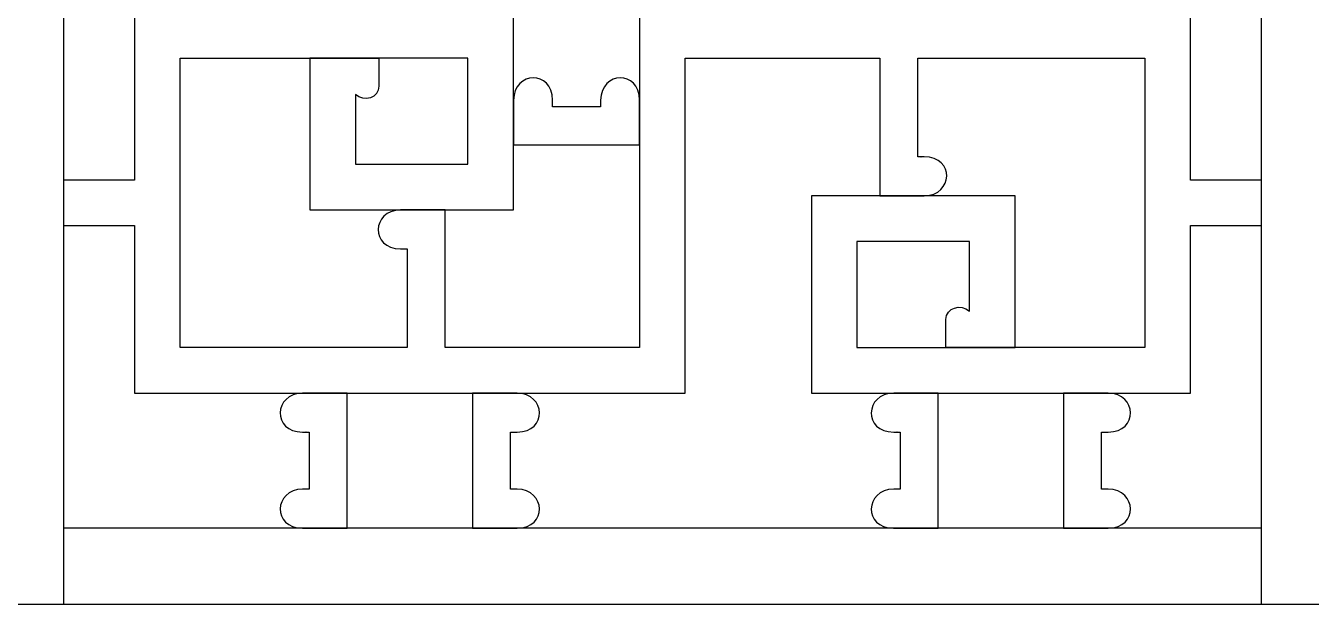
# Model space of a CAD drawing. Header units: centimetres. Extents: x -41.6 to 46.5, y -7.9 to 4.8.
# Drawn here: x 21.19 to 33.78, y -7.92 to -2.26 of the extents above; entities that cross this region are included whole.
import ezdxf

# ---------------------------------------------------------------- set-up
doc = ezdxf.new("R2010")
doc.units = ezdxf.units.CM
doc.header["$MEASUREMENT"] = 0
doc.layers.add('layer 1', color=7, linetype='Continuous')

msp = doc.modelspace()

# ---------------------------------------------------------------- linework, layer by layer
at = {"layer": 'layer 1', "color": 242}
for points, knots in [([(8.33816, -7.92421), (8.33816, -7.92421), (8.33816, 4.84981), (8.33816, 4.84981), (8.33816, 4.84981), (8.33816, 4.84981), (21.55908, 4.84981), (21.55908, 4.84981), (21.55908, 4.84981), (21.55908, 4.84981), (21.55908, -7.92421), (21.55908, -7.92421), (21.55908, -7.92421), (21.55908, -7.92421), (8.33816, -7.92421), (8.33816, -7.92421)], [0, 0, 0, 0, 0.2, 0.2, 0.2, 0.2, 0.4, 0.4, 0.4, 0.4, 0.6, 0.6, 0.6, 0.6, 1, 1, 1, 1]), ([(20.81424, -7.92421), (20.81424, -7.92421), (20.81424, 4.84981), (20.81424, 4.84981), (20.81424, 4.84981), (20.81424, 4.84981), (34.03517, 4.84981), (34.03517, 4.84981), (34.03517, 4.84981), (34.03517, 4.84981), (34.03517, -7.92421), (34.03517, -7.92421), (34.03517, -7.92421), (34.03517, -7.92421), (20.81424, -7.92421), (20.81424, -7.92421)], [0, 0, 0, 0, 0.2, 0.2, 0.2, 0.2, 0.4, 0.4, 0.4, 0.4, 0.6, 0.6, 0.6, 0.6, 1, 1, 1, 1]), ([(33.29033, -7.92421), (33.29033, -7.92421), (33.29033, 4.84981), (33.29033, 4.84981), (33.29033, 4.84981), (33.29033, 4.84981), (46.51125, 4.84981), (46.51125, 4.84981), (46.51125, 4.84981), (46.51125, 4.84981), (46.51125, -7.92421), (46.51125, -7.92421), (46.51125, -7.92421), (46.51125, -7.92421), (33.29033, -7.92421), (33.29033, -7.92421)], [0, 0, 0, 0, 0.2, 0.2, 0.2, 0.2, 0.4, 0.4, 0.4, 0.4, 0.6, 0.6, 0.6, 0.6, 1, 1, 1, 1]), ([(21.55908, -3.76983), (21.55908, -3.76983), (22.25203, -3.76983), (22.25203, -3.76983), (22.25203, -3.76983), (22.25203, -3.76983), (22.25203, -2.13118), (22.25203, -2.13118), (22.25203, -2.13118), (22.25203, -2.13118), (22.95881, -2.13118), (22.95881, -2.13118), (22.95881, -2.13118), (22.65838, -2.12941), (22.67355, -1.75431), (22.95896, -1.74834), (22.95896, -1.74834), (23.01495, -1.74834), (23.01179, -1.74834), (23.02239, -1.74834), (23.02239, -1.74834), (23.02239, -1.74834), (23.02239, -1.32599), (23.02239, -1.32599), (23.02239, -1.32599), (22.94935, -1.32599), (23.03201, -1.32599), (22.95896, -1.32599), (22.95896, -1.32599), (22.6589, -1.32435), (22.67347, -0.95049), (22.95745, -0.94322), (22.95745, -0.94322), (22.95745, -0.94322), (22.25203, -0.94322), (22.25203, -0.94322), (22.25203, -0.94322), (22.25203, -0.94322), (22.25203, 0.69543), (22.25203, 0.69543), (22.25203, 0.69543), (22.25203, 0.69543), (21.55908, 0.69543), (21.55908, 0.69543), (21.55908, 0.69543), (21.55908, 0.69543), (21.55908, -3.76983), (21.55908, -3.76983)], [0, 0, 0, 0, 0.07692308, 0.07692308, 0.07692308, 0.07692308, 0.15384615, 0.15384615, 0.15384615, 0.15384615, 0.23076923, 0.23076923, 0.23076923, 0.23076923, 0.30769231, 0.30769231, 0.30769231, 0.30769231, 0.38461538, 0.38461538, 0.38461538, 0.38461538, 0.46153846, 0.46153846, 0.46153846, 0.46153846, 0.53846154, 0.53846154, 0.53846154, 0.53846154, 0.61538462, 0.61538462, 0.61538462, 0.61538462, 0.69230769, 0.69230769, 0.69230769, 0.69230769, 0.76923077, 0.76923077, 0.76923077, 0.76923077, 0.84615385, 0.84615385, 0.84615385, 0.84615385, 1, 1, 1, 1]), ([(33.29033, 0.69542), (33.29033, 0.69542), (32.59737, 0.69542), (32.59737, 0.69542), (32.59737, 0.69542), (32.59737, 0.69542), (32.59737, -0.94323), (32.59737, -0.94323), (32.59737, -0.94323), (32.59737, -0.94323), (32.59737, -0.94323), (32.59737, -0.94323), (32.59737, -0.94323), (32.59737, -0.94323), (31.05069, -0.94323), (31.05069, -0.94323), (31.05069, -0.94323), (31.33458, -0.95057), (31.34912, -1.32435), (31.04909, -1.32599), (31.04909, -1.32599), (30.97605, -1.32599), (31.0587, -1.32599), (30.98566, -1.32599), (30.98566, -1.32599), (30.98566, -1.32599), (30.98566, -1.74834), (30.98566, -1.74834), (30.98566, -1.74834), (30.99626, -1.74834), (30.99311, -1.74834), (31.04909, -1.74834), (31.04909, -1.74834), (31.33445, -1.75431), (31.34967, -2.12928), (31.0494, -2.13118), (31.0494, -2.13118), (31.0494, -2.13118), (32.59737, -2.13118), (32.59737, -2.13118), (32.59737, -2.13118), (32.59737, -2.13118), (32.59737, -2.13118), (32.59737, -2.13118), (32.59737, -2.13118), (32.59737, -2.13118), (32.59737, -3.76983), (32.59737, -3.76983), (32.59737, -3.76983), (32.59737, -3.76983), (33.29033, -3.76983), (33.29033, -3.76983), (33.29033, -3.76983), (33.29033, -3.76983), (33.29033, 0.69542), (33.29033, 0.69542)], [0, 0, 0, 0, 0.06666667, 0.06666667, 0.06666667, 0.06666667, 0.13333333, 0.13333333, 0.13333333, 0.13333333, 0.2, 0.2, 0.2, 0.2, 0.26666667, 0.26666667, 0.26666667, 0.26666667, 0.33333333, 0.33333333, 0.33333333, 0.33333333, 0.4, 0.4, 0.4, 0.4, 0.46666667, 0.46666667, 0.46666667, 0.46666667, 0.53333333, 0.53333333, 0.53333333, 0.53333333, 0.6, 0.6, 0.6, 0.6, 0.66666667, 0.66666667, 0.66666667, 0.66666667, 0.73333333, 0.73333333, 0.73333333, 0.73333333, 0.8, 0.8, 0.8, 0.8, 0.86666667, 0.86666667, 0.86666667, 0.86666667, 1, 1, 1, 1]), ([(27.20125, -0.08602), (27.19961, -0.38661), (26.82427, -0.37148), (26.8183, -0.08602), (26.8183, -0.08602), (26.8183, -0.03004), (26.8183, -0.03319), (26.8183, -0.02259), (26.8183, -0.02259), (26.8183, -0.02259), (26.34828, -0.02259), (26.34828, -0.02259), (26.34828, -0.02259), (26.34828, -0.09563), (26.34828, -0.01298), (26.34828, -0.08602), (26.34828, -0.08602), (26.34663, -0.38661), (25.97142, -0.37148), (25.96545, -0.08602), (25.96545, -0.08602), (25.96545, -0.08602), (25.96545, -0.94322), (25.96545, -0.94322), (25.96545, -0.94322), (25.96545, -0.94322), (25.26003, -0.94322), (25.26003, -0.94322), (25.26003, -0.94322), (25.54401, -0.95049), (25.55858, -1.32435), (25.25852, -1.32599), (25.25852, -1.32599), (25.18547, -1.32599), (25.26813, -1.32599), (25.19509, -1.32599), (25.19509, -1.32599), (25.19509, -1.32599), (25.19509, -1.74834), (25.19509, -1.74834), (25.19509, -1.74834), (25.20569, -1.74834), (25.20254, -1.74834), (25.25852, -1.74834), (25.25852, -1.74834), (25.54393, -1.75431), (25.5591, -2.12941), (25.25867, -2.13118), (25.25867, -2.13118), (25.25867, -2.13118), (25.96545, -2.13118), (25.96545, -2.13118), (25.96545, -2.13118), (25.96545, -2.13118), (25.96545, -2.98838), (25.96545, -2.98838), (25.96545, -2.98838), (25.97142, -2.70293), (26.34663, -2.68779), (26.34828, -2.98838), (26.34828, -2.98838), (26.34828, -3.06143), (26.34828, -2.97877), (26.34828, -3.05182), (26.34828, -3.05182), (26.34828, -3.05182), (26.8183, -3.05182), (26.8183, -3.05182), (26.8183, -3.05182), (26.8183, -3.04121), (26.8183, -3.04437), (26.8183, -2.98838), (26.8183, -2.98838), (26.82427, -2.70293), (27.19962, -2.68779), (27.20126, -2.98838), (27.20126, -2.98838), (27.20126, -2.98838), (27.20126, -2.57808), (27.20126, -2.57808), (27.20126, -2.57808), (27.20126, -2.57808), (27.20125, -2.57808), (27.20125, -2.57808), (27.20125, -2.57808), (27.20125, -2.57808), (27.20125, -2.13118), (27.20125, -2.13118), (27.20125, -2.13118), (27.20125, -2.13118), (28.74938, -2.13118), (28.74938, -2.13118), (28.74938, -2.13118), (28.44895, -2.1294), (28.46413, -1.75431), (28.74953, -1.74834), (28.74953, -1.74834), (28.80552, -1.74834), (28.80236, -1.74834), (28.81296, -1.74834), (28.81296, -1.74834), (28.81296, -1.74834), (28.81296, -1.32599), (28.81296, -1.32599), (28.81296, -1.32599), (28.73992, -1.32599), (28.82258, -1.32599), (28.74953, -1.32599), (28.74953, -1.32599), (28.4495, -1.32435), (28.46404, -0.95057), (28.74794, -0.94323), (28.74794, -0.94323), (28.74794, -0.94323), (27.20125, -0.94323), (27.20125, -0.94323), (27.20125, -0.94323), (27.20125, -0.65749), (27.20125, -0.37176), (27.20125, -0.08602)], [0, 0, 0, 0, 0.03225806, 0.03225806, 0.03225806, 0.03225806, 0.06451613, 0.06451613, 0.06451613, 0.06451613, 0.09677419, 0.09677419, 0.09677419, 0.09677419, 0.12903226, 0.12903226, 0.12903226, 0.12903226, 0.16129032, 0.16129032, 0.16129032, 0.16129032, 0.19354839, 0.19354839, 0.19354839, 0.19354839, 0.22580645, 0.22580645, 0.22580645, 0.22580645, 0.25806452, 0.25806452, 0.25806452, 0.25806452, 0.29032258, 0.29032258, 0.29032258, 0.29032258, 0.32258065, 0.32258065, 0.32258065, 0.32258065, 0.35483871, 0.35483871, 0.35483871, 0.35483871, 0.38709677, 0.38709677, 0.38709677, 0.38709677, 0.41935484, 0.41935484, 0.41935484, 0.41935484, 0.4516129, 0.4516129, 0.4516129, 0.4516129, 0.48387097, 0.48387097, 0.48387097, 0.48387097, 0.51612903, 0.51612903, 0.51612903, 0.51612903, 0.5483871, 0.5483871, 0.5483871, 0.5483871, 0.58064516, 0.58064516, 0.58064516, 0.58064516, 0.61290323, 0.61290323, 0.61290323, 0.61290323, 0.64516129, 0.64516129, 0.64516129, 0.64516129, 0.67741935, 0.67741935, 0.67741935, 0.67741935, 0.70967742, 0.70967742, 0.70967742, 0.70967742, 0.74193548, 0.74193548, 0.74193548, 0.74193548, 0.77419355, 0.77419355, 0.77419355, 0.77419355, 0.80645161, 0.80645161, 0.80645161, 0.80645161, 0.83870968, 0.83870968, 0.83870968, 0.83870968, 0.87096774, 0.87096774, 0.87096774, 0.87096774, 0.90322581, 0.90322581, 0.90322581, 0.90322581, 0.93548387, 0.93548387, 0.93548387, 0.93548387, 1, 1, 1, 1]), ([(24.85949, -4.06167), (24.85949, -4.06167), (23.96981, -4.06167), (23.96981, -4.06167), (23.96981, -4.06167), (23.96981, -4.06167), (23.96981, -2.57809), (23.96981, -2.57809), (23.96981, -2.57809), (23.96981, -2.57809), (22.69894, -2.57809), (22.69894, -2.57809), (22.69894, -2.57809), (22.69894, -2.57809), (22.69894, -5.40848), (22.69894, -5.40848), (22.69894, -5.40848), (22.69894, -5.40848), (24.92302, -5.40848), (24.92302, -5.40848), (24.92302, -5.40848), (24.92302, -5.40848), (24.92302, -4.4445), (24.92302, -4.4445), (24.92302, -4.4445), (24.84997, -4.4445), (24.93263, -4.4445), (24.85958, -4.4445), (24.85958, -4.4445), (24.55902, -4.44286), (24.57412, -4.06771), (24.85949, -4.06167)], [0, 0, 0, 0, 0.11111111, 0.11111111, 0.11111111, 0.11111111, 0.22222222, 0.22222222, 0.22222222, 0.22222222, 0.33333333, 0.33333333, 0.33333333, 0.33333333, 0.44444444, 0.44444444, 0.44444444, 0.44444444, 0.55555556, 0.55555556, 0.55555556, 0.55555556, 0.66666667, 0.66666667, 0.66666667, 0.66666667, 0.77777778, 0.77777778, 0.77777778, 0.77777778, 1, 1, 1, 1]), ([(24.64656, -2.57809), (24.64656, -2.57809), (23.96981, -2.57809), (23.96981, -2.57809), (23.96981, -2.57809), (23.96981, -2.57809), (24.64656, -2.57809), (24.64656, -2.57809)], [0, 0, 0, 0, 0.33333333, 0.33333333, 0.33333333, 0.33333333, 1, 1, 1, 1]), ([(24.41671, -2.93341), (24.5002, -3.00924), (24.64747, -2.96495), (24.64656, -2.85213), (24.64656, -2.85213), (24.64656, -2.76078), (24.64656, -2.66943), (24.64656, -2.57809), (24.64656, -2.57809), (24.64656, -2.57809), (25.51854, -2.57809), (25.51854, -2.57809), (25.51854, -2.57809), (25.51854, -2.57809), (25.51854, -3.61476), (25.51854, -3.61476), (25.51854, -3.61476), (25.51854, -3.61476), (24.41671, -3.61476), (24.41671, -3.61476), (24.41671, -3.61476), (24.41671, -3.61476), (24.41671, -2.93341), (24.41671, -2.93341)], [0, 0, 0, 0, 0.14285714, 0.14285714, 0.14285714, 0.14285714, 0.28571429, 0.28571429, 0.28571429, 0.28571429, 0.42857143, 0.42857143, 0.42857143, 0.42857143, 0.57142857, 0.57142857, 0.57142857, 0.57142857, 0.71428571, 0.71428571, 0.71428571, 0.71428571, 1, 1, 1, 1]), ([(29.69028, -7.17937), (29.38985, -7.1776), (29.40503, -6.80251), (29.69044, -6.79654), (29.69044, -6.79654), (29.74642, -6.79654), (29.74327, -6.79654), (29.75387, -6.79654), (29.75387, -6.79654), (29.75387, -6.79654), (29.75387, -6.23822), (29.75387, -6.23822), (29.75387, -6.23822), (29.68083, -6.23822), (29.76348, -6.23822), (29.69044, -6.23822), (29.69044, -6.23822), (29.38984, -6.23658), (29.40498, -5.86136), (29.69044, -5.85539), (29.69044, -5.85539), (29.69044, -5.85539), (28.88396, -5.85538), (28.88396, -5.85538), (28.88396, -5.85538), (28.88396, -5.21191), (28.88396, -4.56841), (28.88396, -3.9249), (28.88396, -3.9249), (28.88396, -3.9249), (29.55397, -3.9249), (29.55397, -3.9249), (29.55397, -3.9249), (29.55397, -3.9249), (29.55397, -2.57808), (29.55397, -2.57808), (29.55397, -2.57808), (29.55397, -2.57808), (27.64816, -2.57808), (27.64816, -2.57808), (27.64816, -2.57808), (27.64816, -2.57808), (27.64816, -5.85539), (27.64816, -5.85539), (27.64816, -5.85539), (27.64816, -5.85539), (26.00033, -5.85539), (26.00033, -5.85539), (26.00033, -5.85539), (26.28579, -5.86136), (26.30093, -6.23658), (26.00033, -6.23822), (26.00033, -6.23822), (25.92729, -6.23822), (26.00994, -6.23822), (25.9369, -6.23822), (25.9369, -6.23822), (25.9369, -6.23822), (25.9369, -6.79654), (25.9369, -6.79654), (25.9369, -6.79654), (25.9475, -6.79654), (25.94435, -6.79654), (26.00033, -6.79654), (26.00033, -6.79654), (26.28574, -6.80251), (26.30092, -7.1776), (26.00049, -7.17937), (26.00049, -7.17937), (26.00049, -7.17937), (29.69028, -7.17937), (29.69028, -7.17937)], [0, 0, 0, 0, 0.05263158, 0.05263158, 0.05263158, 0.05263158, 0.10526316, 0.10526316, 0.10526316, 0.10526316, 0.15789474, 0.15789474, 0.15789474, 0.15789474, 0.21052632, 0.21052632, 0.21052632, 0.21052632, 0.26315789, 0.26315789, 0.26315789, 0.26315789, 0.31578947, 0.31578947, 0.31578947, 0.31578947, 0.36842105, 0.36842105, 0.36842105, 0.36842105, 0.42105263, 0.42105263, 0.42105263, 0.42105263, 0.47368421, 0.47368421, 0.47368421, 0.47368421, 0.52631579, 0.52631579, 0.52631579, 0.52631579, 0.57894737, 0.57894737, 0.57894737, 0.57894737, 0.63157895, 0.63157895, 0.63157895, 0.63157895, 0.68421053, 0.68421053, 0.68421053, 0.68421053, 0.73684211, 0.73684211, 0.73684211, 0.73684211, 0.78947368, 0.78947368, 0.78947368, 0.78947368, 0.84210526, 0.84210526, 0.84210526, 0.84210526, 0.89473684, 0.89473684, 0.89473684, 0.89473684, 1, 1, 1, 1]), ([(29.98992, -3.9249), (29.98992, -3.9249), (30.8796, -3.9249), (30.8796, -3.9249), (30.8796, -3.9249), (30.8796, -3.9249), (30.8796, -5.40848), (30.8796, -5.40848), (30.8796, -5.40848), (30.8796, -5.40848), (32.15047, -5.40848), (32.15047, -5.40848), (32.15047, -5.40848), (32.15047, -5.40848), (32.15047, -2.57808), (32.15047, -2.57808), (32.15047, -2.57808), (32.15047, -2.57808), (29.92639, -2.57808), (29.92639, -2.57808), (29.92639, -2.57808), (29.92639, -2.57808), (29.92639, -3.54206), (29.92639, -3.54206), (29.92639, -3.54206), (29.99944, -3.54206), (29.91678, -3.54206), (29.98983, -3.54206), (29.98983, -3.54206), (30.29039, -3.5437), (30.27528, -3.91885), (29.98992, -3.9249)], [0, 0, 0, 0, 0.11111111, 0.11111111, 0.11111111, 0.11111111, 0.22222222, 0.22222222, 0.22222222, 0.22222222, 0.33333333, 0.33333333, 0.33333333, 0.33333333, 0.44444444, 0.44444444, 0.44444444, 0.44444444, 0.55555556, 0.55555556, 0.55555556, 0.55555556, 0.66666667, 0.66666667, 0.66666667, 0.66666667, 0.77777778, 0.77777778, 0.77777778, 0.77777778, 1, 1, 1, 1]), ([(25.96545, -2.98838), (25.96545, -2.98838), (25.96545, -3.42424), (25.96545, -3.42424), (25.96545, -3.42424), (25.96545, -3.42424), (25.96545, -2.98838), (25.96545, -2.98838)], [0, 0, 0, 0, 0.33333333, 0.33333333, 0.33333333, 0.33333333, 1, 1, 1, 1]), ([(27.20126, -2.98838), (27.20126, -2.98838), (27.20126, -3.42424), (27.20126, -3.42424), (27.20126, -3.42424), (27.20126, -3.42424), (27.20126, -2.98838), (27.20126, -2.98838)], [0, 0, 0, 0, 0.33333333, 0.33333333, 0.33333333, 0.33333333, 1, 1, 1, 1]), ([(27.20126, -3.42424), (27.20126, -3.42424), (25.96545, -3.42424), (25.96545, -3.42424), (25.96545, -3.42424), (25.96545, -3.42424), (25.96545, -4.06167), (25.96545, -4.06167), (25.96545, -4.06167), (25.96545, -4.06167), (25.29544, -4.06167), (25.29544, -4.06167), (25.29544, -4.06167), (25.29544, -4.06167), (25.29544, -5.40848), (25.29544, -5.40848), (25.29544, -5.40848), (25.29544, -5.40848), (27.20126, -5.40848), (27.20126, -5.40848), (27.20126, -5.40848), (27.20126, -5.40848), (27.20126, -3.42424), (27.20126, -3.42424)], [0, 0, 0, 0, 0.14285714, 0.14285714, 0.14285714, 0.14285714, 0.28571429, 0.28571429, 0.28571429, 0.28571429, 0.42857143, 0.42857143, 0.42857143, 0.42857143, 0.57142857, 0.57142857, 0.57142857, 0.57142857, 0.71428571, 0.71428571, 0.71428571, 0.71428571, 1, 1, 1, 1]), ([(29.55397, -3.9249), (29.55397, -3.9249), (29.98992, -3.9249), (29.98992, -3.9249), (29.98992, -3.9249), (29.98992, -3.9249), (29.55397, -3.9249), (29.55397, -3.9249)], [0, 0, 0, 0, 0.33333333, 0.33333333, 0.33333333, 0.33333333, 1, 1, 1, 1]), ([(25.29544, -4.06167), (25.29544, -4.06167), (24.85949, -4.06167), (24.85949, -4.06167), (24.85949, -4.06167), (24.85949, -4.06167), (25.29544, -4.06167), (25.29544, -4.06167)], [0, 0, 0, 0, 0.33333333, 0.33333333, 0.33333333, 0.33333333, 1, 1, 1, 1]), ([(23.89972, -7.17937), (23.59928, -7.1776), (23.61446, -6.80251), (23.89987, -6.79654), (23.89987, -6.79654), (23.95585, -6.79654), (23.9527, -6.79654), (23.9633, -6.79654), (23.9633, -6.79654), (23.9633, -6.79654), (23.9633, -6.23822), (23.9633, -6.23822), (23.9633, -6.23822), (23.89026, -6.23822), (23.97291, -6.23822), (23.89987, -6.23822), (23.89987, -6.23822), (23.59928, -6.23658), (23.61442, -5.86136), (23.89987, -5.85539), (23.89987, -5.85539), (23.89987, -5.85539), (22.25203, -5.85539), (22.25203, -5.85539), (22.25203, -5.85539), (22.25203, -5.85539), (22.25203, -4.21674), (22.25203, -4.21674), (22.25203, -4.21674), (22.25203, -4.21674), (21.55908, -4.21674), (21.55908, -4.21674), (21.55908, -4.21674), (21.55908, -4.21674), (21.55908, -7.17937), (21.55908, -7.17937), (21.55908, -7.17937), (21.55908, -7.17937), (23.89972, -7.17937), (23.89972, -7.17937)], [0, 0, 0, 0, 0.09090909, 0.09090909, 0.09090909, 0.09090909, 0.18181818, 0.18181818, 0.18181818, 0.18181818, 0.27272727, 0.27272727, 0.27272727, 0.27272727, 0.36363636, 0.36363636, 0.36363636, 0.36363636, 0.45454545, 0.45454545, 0.45454545, 0.45454545, 0.54545455, 0.54545455, 0.54545455, 0.54545455, 0.63636364, 0.63636364, 0.63636364, 0.63636364, 0.72727273, 0.72727273, 0.72727273, 0.72727273, 0.81818182, 0.81818182, 0.81818182, 0.81818182, 1, 1, 1, 1]), ([(33.29033, -4.21673), (33.29033, -4.21673), (32.59737, -4.21673), (32.59737, -4.21673), (32.59737, -4.21673), (32.59737, -4.21673), (32.59737, -5.85538), (32.59737, -5.85538), (32.59737, -5.85538), (32.59737, -5.85538), (31.79095, -5.85538), (31.79095, -5.85538), (31.79095, -5.85538), (32.0764, -5.86135), (32.09149, -6.23658), (31.7909, -6.23822), (31.7909, -6.23822), (31.71786, -6.23822), (31.80051, -6.23822), (31.72747, -6.23822), (31.72747, -6.23822), (31.72747, -6.23822), (31.72747, -6.79654), (31.72747, -6.79654), (31.72747, -6.79654), (31.73807, -6.79654), (31.73492, -6.79654), (31.7909, -6.79654), (31.7909, -6.79654), (32.07631, -6.80251), (32.09149, -7.1776), (31.79105, -7.17937), (31.79105, -7.17937), (31.79105, -7.17937), (33.29033, -7.17937), (33.29033, -7.17937), (33.29033, -7.17937), (33.29033, -7.17937), (33.29033, -4.21673), (33.29033, -4.21673)], [0, 0, 0, 0, 0.09090909, 0.09090909, 0.09090909, 0.09090909, 0.18181818, 0.18181818, 0.18181818, 0.18181818, 0.27272727, 0.27272727, 0.27272727, 0.27272727, 0.36363636, 0.36363636, 0.36363636, 0.36363636, 0.45454545, 0.45454545, 0.45454545, 0.45454545, 0.54545455, 0.54545455, 0.54545455, 0.54545455, 0.63636364, 0.63636364, 0.63636364, 0.63636364, 0.72727273, 0.72727273, 0.72727273, 0.72727273, 0.81818182, 0.81818182, 0.81818182, 0.81818182, 1, 1, 1, 1]), ([(30.4327, -5.05315), (30.34921, -4.97733), (30.20194, -5.02161), (30.20285, -5.13444), (30.20285, -5.13444), (30.20285, -5.22579), (30.20285, -5.31713), (30.20285, -5.40848), (30.20285, -5.40848), (30.20285, -5.40848), (29.33087, -5.40848), (29.33087, -5.40848), (29.33087, -5.40848), (29.33087, -5.40848), (29.33087, -4.3718), (29.33087, -4.3718), (29.33087, -4.3718), (29.33087, -4.3718), (30.4327, -4.3718), (30.4327, -4.3718), (30.4327, -4.3718), (30.4327, -4.3718), (30.4327, -5.05315), (30.4327, -5.05315)], [0, 0, 0, 0, 0.14285714, 0.14285714, 0.14285714, 0.14285714, 0.28571429, 0.28571429, 0.28571429, 0.28571429, 0.42857143, 0.42857143, 0.42857143, 0.42857143, 0.57142857, 0.57142857, 0.57142857, 0.57142857, 0.71428571, 0.71428571, 0.71428571, 0.71428571, 1, 1, 1, 1]), ([(30.8796, -5.40848), (30.8796, -5.40848), (30.20285, -5.40848), (30.20285, -5.40848), (30.20285, -5.40848), (30.20285, -5.40848), (30.8796, -5.40848), (30.8796, -5.40848)], [0, 0, 0, 0, 0.33333333, 0.33333333, 0.33333333, 0.33333333, 1, 1, 1, 1]), ([(24.33572, -5.85539), (24.33572, -5.85539), (23.89987, -5.85539), (23.89987, -5.85539), (23.89987, -5.85539), (23.89987, -5.85539), (24.33572, -5.85539), (24.33572, -5.85539)], [0, 0, 0, 0, 0.33333333, 0.33333333, 0.33333333, 0.33333333, 1, 1, 1, 1]), ([(25.56448, -7.17937), (25.56448, -7.17937), (25.56448, -5.85539), (25.56448, -5.85539), (25.56448, -5.85539), (25.56448, -5.85539), (24.33572, -5.85539), (24.33572, -5.85539), (24.33572, -5.85539), (24.33572, -5.85539), (24.33572, -7.17937), (24.33572, -7.17937), (24.33572, -7.17937), (24.33572, -7.17937), (25.56448, -7.17937), (25.56448, -7.17937)], [0, 0, 0, 0, 0.2, 0.2, 0.2, 0.2, 0.4, 0.4, 0.4, 0.4, 0.6, 0.6, 0.6, 0.6, 1, 1, 1, 1]), ([(26.00033, -5.85539), (26.00033, -5.85539), (25.56448, -5.85539), (25.56448, -5.85539), (25.56448, -5.85539), (25.56448, -5.85539), (26.00033, -5.85539), (26.00033, -5.85539)], [0, 0, 0, 0, 0.33333333, 0.33333333, 0.33333333, 0.33333333, 1, 1, 1, 1]), ([(30.12629, -5.85539), (30.12629, -5.85539), (29.69044, -5.85539), (29.69044, -5.85539), (29.69044, -5.85539), (29.69044, -5.85539), (30.12629, -5.85539), (30.12629, -5.85539)], [0, 0, 0, 0, 0.33333333, 0.33333333, 0.33333333, 0.33333333, 1, 1, 1, 1]), ([(31.35505, -7.17937), (31.35505, -7.17937), (31.35505, -5.85539), (31.35505, -5.85539), (31.35505, -5.85539), (31.35505, -5.85539), (30.12629, -5.85539), (30.12629, -5.85539), (30.12629, -5.85539), (30.12629, -5.85539), (30.12629, -7.17937), (30.12629, -7.17937), (30.12629, -7.17937), (30.12629, -7.17937), (31.35505, -7.17937), (31.35505, -7.17937)], [0, 0, 0, 0, 0.2, 0.2, 0.2, 0.2, 0.4, 0.4, 0.4, 0.4, 0.6, 0.6, 0.6, 0.6, 1, 1, 1, 1]), ([(31.35505, -5.85539), (31.35505, -5.85539), (31.79095, -5.85538), (31.79095, -5.85538), (31.79095, -5.85538), (31.79095, -5.85538), (31.35505, -5.85539), (31.35505, -5.85539)], [0, 0, 0, 0, 0.33333333, 0.33333333, 0.33333333, 0.33333333, 1, 1, 1, 1]), ([(24.33572, -7.17937), (24.33572, -7.17937), (23.89972, -7.17937), (23.89972, -7.17937), (23.89972, -7.17937), (23.89972, -7.17937), (24.33572, -7.17937), (24.33572, -7.17937)], [0, 0, 0, 0, 0.33333333, 0.33333333, 0.33333333, 0.33333333, 1, 1, 1, 1]), ([(26.00049, -7.17937), (26.00049, -7.17937), (25.56448, -7.17937), (25.56448, -7.17937), (25.56448, -7.17937), (25.56448, -7.17937), (26.00049, -7.17937), (26.00049, -7.17937)], [0, 0, 0, 0, 0.33333333, 0.33333333, 0.33333333, 0.33333333, 1, 1, 1, 1]), ([(30.12629, -7.17937), (30.12629, -7.17937), (29.69028, -7.17937), (29.69028, -7.17937), (29.69028, -7.17937), (29.69028, -7.17937), (30.12629, -7.17937), (30.12629, -7.17937)], [0, 0, 0, 0, 0.33333333, 0.33333333, 0.33333333, 0.33333333, 1, 1, 1, 1]), ([(31.35505, -7.17937), (31.35505, -7.17937), (31.79105, -7.17937), (31.79105, -7.17937), (31.79105, -7.17937), (31.79105, -7.17937), (31.35505, -7.17937), (31.35505, -7.17937)], [0, 0, 0, 0, 0.33333333, 0.33333333, 0.33333333, 0.33333333, 1, 1, 1, 1])]:
    msp.add_open_spline(points, degree=3, knots=knots, dxfattribs=at)
at = {"layer": 'layer 1', "color": 242, "lineweight": 9}
for points, knots in [([(8.33816, -7.92421), (8.33816, -7.92421), (8.33816, 4.84981), (8.33816, 4.84981), (8.33816, 4.84981), (8.33816, 4.84981), (21.55908, 4.84981), (21.55908, 4.84981), (21.55908, 4.84981), (21.55908, 4.84981), (21.55908, -7.92421), (21.55908, -7.92421), (21.55908, -7.92421), (21.55908, -7.92421), (8.33816, -7.92421), (8.33816, -7.92421)], [0, 0, 0, 0, 0.2, 0.2, 0.2, 0.2, 0.4, 0.4, 0.4, 0.4, 0.6, 0.6, 0.6, 0.6, 1, 1, 1, 1]), ([(20.81424, -7.92421), (20.81424, -7.92421), (20.81424, 4.84981), (20.81424, 4.84981), (20.81424, 4.84981), (20.81424, 4.84981), (34.03517, 4.84981), (34.03517, 4.84981), (34.03517, 4.84981), (34.03517, 4.84981), (34.03517, -7.92421), (34.03517, -7.92421), (34.03517, -7.92421), (34.03517, -7.92421), (20.81424, -7.92421), (20.81424, -7.92421)], [0, 0, 0, 0, 0.2, 0.2, 0.2, 0.2, 0.4, 0.4, 0.4, 0.4, 0.6, 0.6, 0.6, 0.6, 1, 1, 1, 1]), ([(33.29033, -7.92421), (33.29033, -7.92421), (33.29033, 4.84981), (33.29033, 4.84981), (33.29033, 4.84981), (33.29033, 4.84981), (46.51125, 4.84981), (46.51125, 4.84981), (46.51125, 4.84981), (46.51125, 4.84981), (46.51125, -7.92421), (46.51125, -7.92421), (46.51125, -7.92421), (46.51125, -7.92421), (33.29033, -7.92421), (33.29033, -7.92421)], [0, 0, 0, 0, 0.2, 0.2, 0.2, 0.2, 0.4, 0.4, 0.4, 0.4, 0.6, 0.6, 0.6, 0.6, 1, 1, 1, 1]), ([(21.55908, -3.76983), (21.55908, -3.76983), (22.25203, -3.76983), (22.25203, -3.76983), (22.25203, -3.76983), (22.25203, -3.76983), (22.25203, -2.13118), (22.25203, -2.13118), (22.25203, -2.13118), (22.25203, -2.13118), (22.95881, -2.13118), (22.95881, -2.13118), (22.95881, -2.13118), (22.65838, -2.12941), (22.67355, -1.75431), (22.95896, -1.74834), (22.95896, -1.74834), (23.01495, -1.74834), (23.01179, -1.74834), (23.02239, -1.74834), (23.02239, -1.74834), (23.02239, -1.74834), (23.02239, -1.32599), (23.02239, -1.32599), (23.02239, -1.32599), (22.94935, -1.32599), (23.03201, -1.32599), (22.95896, -1.32599), (22.95896, -1.32599), (22.6589, -1.32435), (22.67347, -0.95049), (22.95745, -0.94322), (22.95745, -0.94322), (22.95745, -0.94322), (22.25203, -0.94322), (22.25203, -0.94322), (22.25203, -0.94322), (22.25203, -0.94322), (22.25203, 0.69543), (22.25203, 0.69543), (22.25203, 0.69543), (22.25203, 0.69543), (21.55908, 0.69543), (21.55908, 0.69543), (21.55908, 0.69543), (21.55908, 0.69543), (21.55908, -3.76983), (21.55908, -3.76983)], [0, 0, 0, 0, 0.07692308, 0.07692308, 0.07692308, 0.07692308, 0.15384615, 0.15384615, 0.15384615, 0.15384615, 0.23076923, 0.23076923, 0.23076923, 0.23076923, 0.30769231, 0.30769231, 0.30769231, 0.30769231, 0.38461538, 0.38461538, 0.38461538, 0.38461538, 0.46153846, 0.46153846, 0.46153846, 0.46153846, 0.53846154, 0.53846154, 0.53846154, 0.53846154, 0.61538462, 0.61538462, 0.61538462, 0.61538462, 0.69230769, 0.69230769, 0.69230769, 0.69230769, 0.76923077, 0.76923077, 0.76923077, 0.76923077, 0.84615385, 0.84615385, 0.84615385, 0.84615385, 1, 1, 1, 1]), ([(33.29033, 0.69542), (33.29033, 0.69542), (32.59737, 0.69542), (32.59737, 0.69542), (32.59737, 0.69542), (32.59737, 0.69542), (32.59737, -0.94323), (32.59737, -0.94323), (32.59737, -0.94323), (32.59737, -0.94323), (32.59737, -0.94323), (32.59737, -0.94323), (32.59737, -0.94323), (32.59737, -0.94323), (31.05069, -0.94323), (31.05069, -0.94323), (31.05069, -0.94323), (31.33458, -0.95057), (31.34912, -1.32435), (31.04909, -1.32599), (31.04909, -1.32599), (30.97605, -1.32599), (31.0587, -1.32599), (30.98566, -1.32599), (30.98566, -1.32599), (30.98566, -1.32599), (30.98566, -1.74834), (30.98566, -1.74834), (30.98566, -1.74834), (30.99626, -1.74834), (30.99311, -1.74834), (31.04909, -1.74834), (31.04909, -1.74834), (31.33445, -1.75431), (31.34967, -2.12928), (31.0494, -2.13118), (31.0494, -2.13118), (31.0494, -2.13118), (32.59737, -2.13118), (32.59737, -2.13118), (32.59737, -2.13118), (32.59737, -2.13118), (32.59737, -2.13118), (32.59737, -2.13118), (32.59737, -2.13118), (32.59737, -2.13118), (32.59737, -3.76983), (32.59737, -3.76983), (32.59737, -3.76983), (32.59737, -3.76983), (33.29033, -3.76983), (33.29033, -3.76983), (33.29033, -3.76983), (33.29033, -3.76983), (33.29033, 0.69542), (33.29033, 0.69542)], [0, 0, 0, 0, 0.06666667, 0.06666667, 0.06666667, 0.06666667, 0.13333333, 0.13333333, 0.13333333, 0.13333333, 0.2, 0.2, 0.2, 0.2, 0.26666667, 0.26666667, 0.26666667, 0.26666667, 0.33333333, 0.33333333, 0.33333333, 0.33333333, 0.4, 0.4, 0.4, 0.4, 0.46666667, 0.46666667, 0.46666667, 0.46666667, 0.53333333, 0.53333333, 0.53333333, 0.53333333, 0.6, 0.6, 0.6, 0.6, 0.66666667, 0.66666667, 0.66666667, 0.66666667, 0.73333333, 0.73333333, 0.73333333, 0.73333333, 0.8, 0.8, 0.8, 0.8, 0.86666667, 0.86666667, 0.86666667, 0.86666667, 1, 1, 1, 1]), ([(27.20125, -0.08602), (27.19961, -0.38661), (26.82427, -0.37148), (26.8183, -0.08602), (26.8183, -0.08602), (26.8183, -0.03004), (26.8183, -0.03319), (26.8183, -0.02259), (26.8183, -0.02259), (26.8183, -0.02259), (26.34828, -0.02259), (26.34828, -0.02259), (26.34828, -0.02259), (26.34828, -0.09563), (26.34828, -0.01298), (26.34828, -0.08602), (26.34828, -0.08602), (26.34663, -0.38661), (25.97142, -0.37148), (25.96545, -0.08602), (25.96545, -0.08602), (25.96545, -0.08602), (25.96545, -0.94322), (25.96545, -0.94322), (25.96545, -0.94322), (25.96545, -0.94322), (25.26003, -0.94322), (25.26003, -0.94322), (25.26003, -0.94322), (25.54401, -0.95049), (25.55858, -1.32435), (25.25852, -1.32599), (25.25852, -1.32599), (25.18547, -1.32599), (25.26813, -1.32599), (25.19509, -1.32599), (25.19509, -1.32599), (25.19509, -1.32599), (25.19509, -1.74834), (25.19509, -1.74834), (25.19509, -1.74834), (25.20569, -1.74834), (25.20254, -1.74834), (25.25852, -1.74834), (25.25852, -1.74834), (25.54393, -1.75431), (25.5591, -2.12941), (25.25867, -2.13118), (25.25867, -2.13118), (25.25867, -2.13118), (25.96545, -2.13118), (25.96545, -2.13118), (25.96545, -2.13118), (25.96545, -2.13118), (25.96545, -2.98838), (25.96545, -2.98838), (25.96545, -2.98838), (25.97142, -2.70293), (26.34663, -2.68779), (26.34828, -2.98838), (26.34828, -2.98838), (26.34828, -3.06143), (26.34828, -2.97877), (26.34828, -3.05182), (26.34828, -3.05182), (26.34828, -3.05182), (26.8183, -3.05182), (26.8183, -3.05182), (26.8183, -3.05182), (26.8183, -3.04121), (26.8183, -3.04437), (26.8183, -2.98838), (26.8183, -2.98838), (26.82427, -2.70293), (27.19962, -2.68779), (27.20126, -2.98838), (27.20126, -2.98838), (27.20126, -2.98838), (27.20126, -2.57808), (27.20126, -2.57808), (27.20126, -2.57808), (27.20126, -2.57808), (27.20125, -2.57808), (27.20125, -2.57808), (27.20125, -2.57808), (27.20125, -2.57808), (27.20125, -2.13118), (27.20125, -2.13118), (27.20125, -2.13118), (27.20125, -2.13118), (28.74938, -2.13118), (28.74938, -2.13118), (28.74938, -2.13118), (28.44895, -2.1294), (28.46413, -1.75431), (28.74953, -1.74834), (28.74953, -1.74834), (28.80552, -1.74834), (28.80236, -1.74834), (28.81296, -1.74834), (28.81296, -1.74834), (28.81296, -1.74834), (28.81296, -1.32599), (28.81296, -1.32599), (28.81296, -1.32599), (28.73992, -1.32599), (28.82258, -1.32599), (28.74953, -1.32599), (28.74953, -1.32599), (28.4495, -1.32435), (28.46404, -0.95057), (28.74794, -0.94323), (28.74794, -0.94323), (28.74794, -0.94323), (27.20125, -0.94323), (27.20125, -0.94323), (27.20125, -0.94323), (27.20125, -0.65749), (27.20125, -0.37176), (27.20125, -0.08602)], [0, 0, 0, 0, 0.03225806, 0.03225806, 0.03225806, 0.03225806, 0.06451613, 0.06451613, 0.06451613, 0.06451613, 0.09677419, 0.09677419, 0.09677419, 0.09677419, 0.12903226, 0.12903226, 0.12903226, 0.12903226, 0.16129032, 0.16129032, 0.16129032, 0.16129032, 0.19354839, 0.19354839, 0.19354839, 0.19354839, 0.22580645, 0.22580645, 0.22580645, 0.22580645, 0.25806452, 0.25806452, 0.25806452, 0.25806452, 0.29032258, 0.29032258, 0.29032258, 0.29032258, 0.32258065, 0.32258065, 0.32258065, 0.32258065, 0.35483871, 0.35483871, 0.35483871, 0.35483871, 0.38709677, 0.38709677, 0.38709677, 0.38709677, 0.41935484, 0.41935484, 0.41935484, 0.41935484, 0.4516129, 0.4516129, 0.4516129, 0.4516129, 0.48387097, 0.48387097, 0.48387097, 0.48387097, 0.51612903, 0.51612903, 0.51612903, 0.51612903, 0.5483871, 0.5483871, 0.5483871, 0.5483871, 0.58064516, 0.58064516, 0.58064516, 0.58064516, 0.61290323, 0.61290323, 0.61290323, 0.61290323, 0.64516129, 0.64516129, 0.64516129, 0.64516129, 0.67741935, 0.67741935, 0.67741935, 0.67741935, 0.70967742, 0.70967742, 0.70967742, 0.70967742, 0.74193548, 0.74193548, 0.74193548, 0.74193548, 0.77419355, 0.77419355, 0.77419355, 0.77419355, 0.80645161, 0.80645161, 0.80645161, 0.80645161, 0.83870968, 0.83870968, 0.83870968, 0.83870968, 0.87096774, 0.87096774, 0.87096774, 0.87096774, 0.90322581, 0.90322581, 0.90322581, 0.90322581, 0.93548387, 0.93548387, 0.93548387, 0.93548387, 1, 1, 1, 1]), ([(24.85949, -4.06167), (24.85949, -4.06167), (23.96981, -4.06167), (23.96981, -4.06167), (23.96981, -4.06167), (23.96981, -4.06167), (23.96981, -2.57809), (23.96981, -2.57809), (23.96981, -2.57809), (23.96981, -2.57809), (22.69894, -2.57809), (22.69894, -2.57809), (22.69894, -2.57809), (22.69894, -2.57809), (22.69894, -5.40848), (22.69894, -5.40848), (22.69894, -5.40848), (22.69894, -5.40848), (24.92302, -5.40848), (24.92302, -5.40848), (24.92302, -5.40848), (24.92302, -5.40848), (24.92302, -4.4445), (24.92302, -4.4445), (24.92302, -4.4445), (24.84997, -4.4445), (24.93263, -4.4445), (24.85958, -4.4445), (24.85958, -4.4445), (24.55902, -4.44286), (24.57412, -4.06771), (24.85949, -4.06167)], [0, 0, 0, 0, 0.11111111, 0.11111111, 0.11111111, 0.11111111, 0.22222222, 0.22222222, 0.22222222, 0.22222222, 0.33333333, 0.33333333, 0.33333333, 0.33333333, 0.44444444, 0.44444444, 0.44444444, 0.44444444, 0.55555556, 0.55555556, 0.55555556, 0.55555556, 0.66666667, 0.66666667, 0.66666667, 0.66666667, 0.77777778, 0.77777778, 0.77777778, 0.77777778, 1, 1, 1, 1]), ([(24.41671, -2.93341), (24.5002, -3.00924), (24.64747, -2.96495), (24.64656, -2.85213), (24.64656, -2.85213), (24.64656, -2.76078), (24.64656, -2.66943), (24.64656, -2.57809), (24.64656, -2.57809), (24.64656, -2.57809), (25.51854, -2.57809), (25.51854, -2.57809), (25.51854, -2.57809), (25.51854, -2.57809), (25.51854, -3.61476), (25.51854, -3.61476), (25.51854, -3.61476), (25.51854, -3.61476), (24.41671, -3.61476), (24.41671, -3.61476), (24.41671, -3.61476), (24.41671, -3.61476), (24.41671, -2.93341), (24.41671, -2.93341)], [0, 0, 0, 0, 0.14285714, 0.14285714, 0.14285714, 0.14285714, 0.28571429, 0.28571429, 0.28571429, 0.28571429, 0.42857143, 0.42857143, 0.42857143, 0.42857143, 0.57142857, 0.57142857, 0.57142857, 0.57142857, 0.71428571, 0.71428571, 0.71428571, 0.71428571, 1, 1, 1, 1]), ([(29.69028, -7.17937), (29.38985, -7.1776), (29.40503, -6.80251), (29.69044, -6.79654), (29.69044, -6.79654), (29.74642, -6.79654), (29.74327, -6.79654), (29.75387, -6.79654), (29.75387, -6.79654), (29.75387, -6.79654), (29.75387, -6.23822), (29.75387, -6.23822), (29.75387, -6.23822), (29.68083, -6.23822), (29.76348, -6.23822), (29.69044, -6.23822), (29.69044, -6.23822), (29.38984, -6.23658), (29.40498, -5.86136), (29.69044, -5.85539), (29.69044, -5.85539), (29.69044, -5.85539), (28.88396, -5.85538), (28.88396, -5.85538), (28.88396, -5.85538), (28.88396, -5.21191), (28.88396, -4.56841), (28.88396, -3.9249), (28.88396, -3.9249), (28.88396, -3.9249), (29.55397, -3.9249), (29.55397, -3.9249), (29.55397, -3.9249), (29.55397, -3.9249), (29.55397, -2.57808), (29.55397, -2.57808), (29.55397, -2.57808), (29.55397, -2.57808), (27.64816, -2.57808), (27.64816, -2.57808), (27.64816, -2.57808), (27.64816, -2.57808), (27.64816, -5.85539), (27.64816, -5.85539), (27.64816, -5.85539), (27.64816, -5.85539), (26.00033, -5.85539), (26.00033, -5.85539), (26.00033, -5.85539), (26.28579, -5.86136), (26.30093, -6.23658), (26.00033, -6.23822), (26.00033, -6.23822), (25.92729, -6.23822), (26.00994, -6.23822), (25.9369, -6.23822), (25.9369, -6.23822), (25.9369, -6.23822), (25.9369, -6.79654), (25.9369, -6.79654), (25.9369, -6.79654), (25.9475, -6.79654), (25.94435, -6.79654), (26.00033, -6.79654), (26.00033, -6.79654), (26.28574, -6.80251), (26.30092, -7.1776), (26.00049, -7.17937), (26.00049, -7.17937), (26.00049, -7.17937), (29.69028, -7.17937), (29.69028, -7.17937)], [0, 0, 0, 0, 0.05263158, 0.05263158, 0.05263158, 0.05263158, 0.10526316, 0.10526316, 0.10526316, 0.10526316, 0.15789474, 0.15789474, 0.15789474, 0.15789474, 0.21052632, 0.21052632, 0.21052632, 0.21052632, 0.26315789, 0.26315789, 0.26315789, 0.26315789, 0.31578947, 0.31578947, 0.31578947, 0.31578947, 0.36842105, 0.36842105, 0.36842105, 0.36842105, 0.42105263, 0.42105263, 0.42105263, 0.42105263, 0.47368421, 0.47368421, 0.47368421, 0.47368421, 0.52631579, 0.52631579, 0.52631579, 0.52631579, 0.57894737, 0.57894737, 0.57894737, 0.57894737, 0.63157895, 0.63157895, 0.63157895, 0.63157895, 0.68421053, 0.68421053, 0.68421053, 0.68421053, 0.73684211, 0.73684211, 0.73684211, 0.73684211, 0.78947368, 0.78947368, 0.78947368, 0.78947368, 0.84210526, 0.84210526, 0.84210526, 0.84210526, 0.89473684, 0.89473684, 0.89473684, 0.89473684, 1, 1, 1, 1]), ([(29.98992, -3.9249), (29.98992, -3.9249), (30.8796, -3.9249), (30.8796, -3.9249), (30.8796, -3.9249), (30.8796, -3.9249), (30.8796, -5.40848), (30.8796, -5.40848), (30.8796, -5.40848), (30.8796, -5.40848), (32.15047, -5.40848), (32.15047, -5.40848), (32.15047, -5.40848), (32.15047, -5.40848), (32.15047, -2.57808), (32.15047, -2.57808), (32.15047, -2.57808), (32.15047, -2.57808), (29.92639, -2.57808), (29.92639, -2.57808), (29.92639, -2.57808), (29.92639, -2.57808), (29.92639, -3.54206), (29.92639, -3.54206), (29.92639, -3.54206), (29.99944, -3.54206), (29.91678, -3.54206), (29.98983, -3.54206), (29.98983, -3.54206), (30.29039, -3.5437), (30.27528, -3.91885), (29.98992, -3.9249)], [0, 0, 0, 0, 0.11111111, 0.11111111, 0.11111111, 0.11111111, 0.22222222, 0.22222222, 0.22222222, 0.22222222, 0.33333333, 0.33333333, 0.33333333, 0.33333333, 0.44444444, 0.44444444, 0.44444444, 0.44444444, 0.55555556, 0.55555556, 0.55555556, 0.55555556, 0.66666667, 0.66666667, 0.66666667, 0.66666667, 0.77777778, 0.77777778, 0.77777778, 0.77777778, 1, 1, 1, 1]), ([(27.20126, -3.42424), (27.20126, -3.42424), (25.96545, -3.42424), (25.96545, -3.42424), (25.96545, -3.42424), (25.96545, -3.42424), (25.96545, -4.06167), (25.96545, -4.06167), (25.96545, -4.06167), (25.96545, -4.06167), (25.29544, -4.06167), (25.29544, -4.06167), (25.29544, -4.06167), (25.29544, -4.06167), (25.29544, -5.40848), (25.29544, -5.40848), (25.29544, -5.40848), (25.29544, -5.40848), (27.20126, -5.40848), (27.20126, -5.40848), (27.20126, -5.40848), (27.20126, -5.40848), (27.20126, -3.42424), (27.20126, -3.42424)], [0, 0, 0, 0, 0.14285714, 0.14285714, 0.14285714, 0.14285714, 0.28571429, 0.28571429, 0.28571429, 0.28571429, 0.42857143, 0.42857143, 0.42857143, 0.42857143, 0.57142857, 0.57142857, 0.57142857, 0.57142857, 0.71428571, 0.71428571, 0.71428571, 0.71428571, 1, 1, 1, 1]), ([(23.89972, -7.17937), (23.59928, -7.1776), (23.61446, -6.80251), (23.89987, -6.79654), (23.89987, -6.79654), (23.95585, -6.79654), (23.9527, -6.79654), (23.9633, -6.79654), (23.9633, -6.79654), (23.9633, -6.79654), (23.9633, -6.23822), (23.9633, -6.23822), (23.9633, -6.23822), (23.89026, -6.23822), (23.97291, -6.23822), (23.89987, -6.23822), (23.89987, -6.23822), (23.59928, -6.23658), (23.61442, -5.86136), (23.89987, -5.85539), (23.89987, -5.85539), (23.89987, -5.85539), (22.25203, -5.85539), (22.25203, -5.85539), (22.25203, -5.85539), (22.25203, -5.85539), (22.25203, -4.21674), (22.25203, -4.21674), (22.25203, -4.21674), (22.25203, -4.21674), (21.55908, -4.21674), (21.55908, -4.21674), (21.55908, -4.21674), (21.55908, -4.21674), (21.55908, -7.17937), (21.55908, -7.17937), (21.55908, -7.17937), (21.55908, -7.17937), (23.89972, -7.17937), (23.89972, -7.17937)], [0, 0, 0, 0, 0.09090909, 0.09090909, 0.09090909, 0.09090909, 0.18181818, 0.18181818, 0.18181818, 0.18181818, 0.27272727, 0.27272727, 0.27272727, 0.27272727, 0.36363636, 0.36363636, 0.36363636, 0.36363636, 0.45454545, 0.45454545, 0.45454545, 0.45454545, 0.54545455, 0.54545455, 0.54545455, 0.54545455, 0.63636364, 0.63636364, 0.63636364, 0.63636364, 0.72727273, 0.72727273, 0.72727273, 0.72727273, 0.81818182, 0.81818182, 0.81818182, 0.81818182, 1, 1, 1, 1]), ([(33.29033, -4.21673), (33.29033, -4.21673), (32.59737, -4.21673), (32.59737, -4.21673), (32.59737, -4.21673), (32.59737, -4.21673), (32.59737, -5.85538), (32.59737, -5.85538), (32.59737, -5.85538), (32.59737, -5.85538), (31.79095, -5.85538), (31.79095, -5.85538), (31.79095, -5.85538), (32.0764, -5.86135), (32.09149, -6.23658), (31.7909, -6.23822), (31.7909, -6.23822), (31.71786, -6.23822), (31.80051, -6.23822), (31.72747, -6.23822), (31.72747, -6.23822), (31.72747, -6.23822), (31.72747, -6.79654), (31.72747, -6.79654), (31.72747, -6.79654), (31.73807, -6.79654), (31.73492, -6.79654), (31.7909, -6.79654), (31.7909, -6.79654), (32.07631, -6.80251), (32.09149, -7.1776), (31.79105, -7.17937), (31.79105, -7.17937), (31.79105, -7.17937), (33.29033, -7.17937), (33.29033, -7.17937), (33.29033, -7.17937), (33.29033, -7.17937), (33.29033, -4.21673), (33.29033, -4.21673)], [0, 0, 0, 0, 0.09090909, 0.09090909, 0.09090909, 0.09090909, 0.18181818, 0.18181818, 0.18181818, 0.18181818, 0.27272727, 0.27272727, 0.27272727, 0.27272727, 0.36363636, 0.36363636, 0.36363636, 0.36363636, 0.45454545, 0.45454545, 0.45454545, 0.45454545, 0.54545455, 0.54545455, 0.54545455, 0.54545455, 0.63636364, 0.63636364, 0.63636364, 0.63636364, 0.72727273, 0.72727273, 0.72727273, 0.72727273, 0.81818182, 0.81818182, 0.81818182, 0.81818182, 1, 1, 1, 1]), ([(30.4327, -5.05315), (30.34921, -4.97733), (30.20194, -5.02161), (30.20285, -5.13444), (30.20285, -5.13444), (30.20285, -5.22579), (30.20285, -5.31713), (30.20285, -5.40848), (30.20285, -5.40848), (30.20285, -5.40848), (29.33087, -5.40848), (29.33087, -5.40848), (29.33087, -5.40848), (29.33087, -5.40848), (29.33087, -4.3718), (29.33087, -4.3718), (29.33087, -4.3718), (29.33087, -4.3718), (30.4327, -4.3718), (30.4327, -4.3718), (30.4327, -4.3718), (30.4327, -4.3718), (30.4327, -5.05315), (30.4327, -5.05315)], [0, 0, 0, 0, 0.14285714, 0.14285714, 0.14285714, 0.14285714, 0.28571429, 0.28571429, 0.28571429, 0.28571429, 0.42857143, 0.42857143, 0.42857143, 0.42857143, 0.57142857, 0.57142857, 0.57142857, 0.57142857, 0.71428571, 0.71428571, 0.71428571, 0.71428571, 1, 1, 1, 1]), ([(25.56448, -7.17937), (25.56448, -7.17937), (25.56448, -5.85539), (25.56448, -5.85539), (25.56448, -5.85539), (25.56448, -5.85539), (24.33572, -5.85539), (24.33572, -5.85539), (24.33572, -5.85539), (24.33572, -5.85539), (24.33572, -7.17937), (24.33572, -7.17937), (24.33572, -7.17937), (24.33572, -7.17937), (25.56448, -7.17937), (25.56448, -7.17937)], [0, 0, 0, 0, 0.2, 0.2, 0.2, 0.2, 0.4, 0.4, 0.4, 0.4, 0.6, 0.6, 0.6, 0.6, 1, 1, 1, 1]), ([(31.35505, -7.17937), (31.35505, -7.17937), (31.35505, -5.85539), (31.35505, -5.85539), (31.35505, -5.85539), (31.35505, -5.85539), (30.12629, -5.85539), (30.12629, -5.85539), (30.12629, -5.85539), (30.12629, -5.85539), (30.12629, -7.17937), (30.12629, -7.17937), (30.12629, -7.17937), (30.12629, -7.17937), (31.35505, -7.17937), (31.35505, -7.17937)], [0, 0, 0, 0, 0.2, 0.2, 0.2, 0.2, 0.4, 0.4, 0.4, 0.4, 0.6, 0.6, 0.6, 0.6, 1, 1, 1, 1])]:
    msp.add_open_spline(points, degree=3, knots=knots, dxfattribs=at)
for points in [[(24.64656, -2.57809), (24.64656, -2.57809), (23.96981, -2.57809), (23.96981, -2.57809)], [(25.96545, -2.98838), (25.96545, -2.98838), (25.96545, -3.42424), (25.96545, -3.42424)], [(27.20126, -2.98838), (27.20126, -2.98838), (27.20126, -3.42424), (27.20126, -3.42424)], [(29.55397, -3.9249), (29.55397, -3.9249), (29.98992, -3.9249), (29.98992, -3.9249)], [(25.29544, -4.06167), (25.29544, -4.06167), (24.85949, -4.06167), (24.85949, -4.06167)], [(30.8796, -5.40848), (30.8796, -5.40848), (30.20285, -5.40848), (30.20285, -5.40848)], [(24.33572, -5.85539), (24.33572, -5.85539), (23.89987, -5.85539), (23.89987, -5.85539)], [(26.00033, -5.85539), (26.00033, -5.85539), (25.56448, -5.85539), (25.56448, -5.85539)], [(30.12629, -5.85539), (30.12629, -5.85539), (29.69044, -5.85539), (29.69044, -5.85539)], [(31.35505, -5.85539), (31.35505, -5.85539), (31.79095, -5.85538), (31.79095, -5.85538)], [(24.33572, -7.17937), (24.33572, -7.17937), (23.89972, -7.17937), (23.89972, -7.17937)], [(26.00049, -7.17937), (26.00049, -7.17937), (25.56448, -7.17937), (25.56448, -7.17937)], [(30.12629, -7.17937), (30.12629, -7.17937), (29.69028, -7.17937), (29.69028, -7.17937)], [(31.35505, -7.17937), (31.35505, -7.17937), (31.79105, -7.17937), (31.79105, -7.17937)]]:
    msp.add_open_spline(points, degree=3, dxfattribs=at)

doc.saveas('drawing.dxf')
